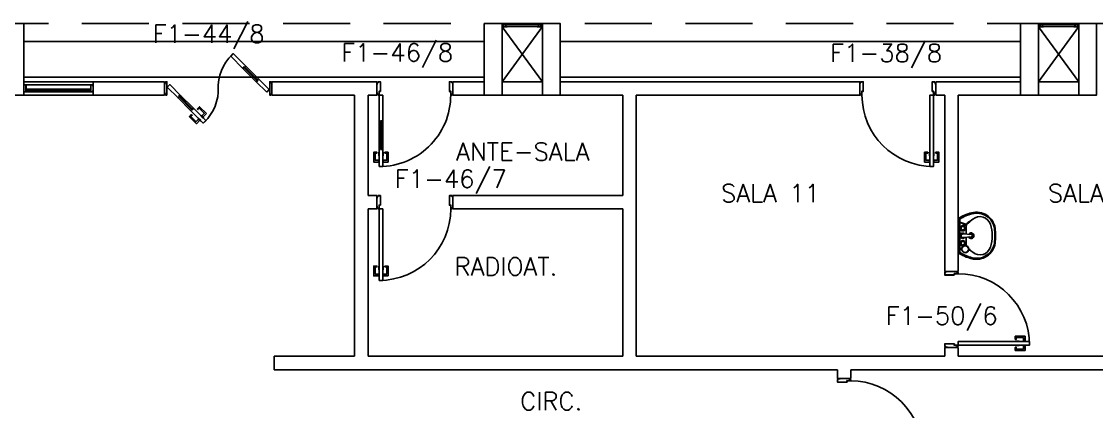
# Model space of a CAD drawing. Header units: millimetres. Extents: x 1887 to 2405, y 1100 to 1335.
# Drawn here: x 2100.38 to 2112.41, y 1232.78 to 1237.15 of the extents above; entities that cross this region are included whole.
import ezdxf

# ---------------------------------------------------------------- set-up
doc = ezdxf.new("R2010")
doc.units = ezdxf.units.MM
doc.linetypes.add('HIDDEN', pattern=[0.375, 0.25, -0.125])
for name, color, linetype in [('AR-ALV', 2, 'Continuous'), ('AR-ESQ', 1, 'Continuous'), ('AR-ESTC', 3, 'Continuous'), ('AR-LOUÇAS', 1, 'Continuous'), ('AR-PEITORIL', 1, 'Continuous'), ('AR-PORTA', 1, 'Continuous'), ('AR-PROJ', 1, 'HIDDEN'), ('AR-SHAFT', 1, 'Continuous'), ('DT-ESQ-BAGUETE-C', 2, 'Continuous'), ('DT-ESQ-BAGUETE-V', 1, 'Continuous'), ('DT-ESQ-CHAPA DOBRADA-V', 1, 'Continuous'), ('DT-ESQ-MARCO-V', 1, 'Continuous'), ('DT-ESQ-PERFIL CADEIRA-C', 2, 'Continuous'), ('DT-ESQ-PERFIL CADEIRA-V', 1, 'Continuous'), ('DT-ESQ-PERFIL U-C', 2, 'Continuous'), ('DT-ESQ-VENEZIANA-C', 2, 'Continuous'), ('DT-ESQ-VENEZIANA-V', 2, 'Continuous'), ('DT-ESQ-VIDRO-C', 2, 'Continuous'), ('ENDEREÇO', 2, 'Continuous'), ('maçaneta', 1, 'Continuous'), ('mov', 1, 'Continuous'), ('PM-PERFIL U-C', 2, 'Continuous'), ('PM-VIDRO', 1, 'Continuous'), ('pm1', 2, 'Continuous'), ('pm2', 2, 'Continuous'), ('TEXTO', 2, 'Continuous'), ('WC1', 1, 'Continuous'), ('WC2', 1, 'Continuous'), ('WC3', 1, 'Continuous')]:
    doc.layers.add(name, color=color, linetype=linetype)
doc.styles.add('UNB-100', font='simplex.shx', dxfattribs={"height": 0.2})
doc.styles.add('UNB1-100', font='simplex.shx', dxfattribs={"height": 0.2})

# ---------------------------------------------------------------- blocks, each defined once
blk = doc.blocks.new('LVTR-01P')
at = {"layer": 'WC1'}
for centre, radius, start, end in [((0.242, -0.286), 0.518, 146.4501, 164.8885), ((-0.242, -0.286), 0.518, 15.1115, 33.5499), ((-0.054, -0.206), 0.21, 164.8885, 261.8746), ((0.054, -0.206), 0.21, 278.1254, 15.1115), ((0, 0.175), 0.595, 261.8746, 270), ((0, 0.175), 0.595, 270, 278.1254)]:
    blk.add_arc(centre, radius, start, end, dxfattribs=at)
at = {"layer": 'WC2'}
for p, q in [((0.189, 0), (-0.189, 0)), ((-0.187, -0.02), (0.187, -0.02)), ((-0.112, -0.092), (-0.017, -0.092)), ((-0.02, -0.056), (-0.012, -0.151)), ((0.02, -0.056), (0.012, -0.151)), ((0.016, -0.092), (0.116, -0.092))]:
    blk.add_line(p, q, dxfattribs=at)
for centre, radius in [((-0.15, -0.08), 0.04), ((-0.084, -0.053), 0.02), ((0.084, -0.053), 0.02)]:
    blk.add_circle(centre, radius, dxfattribs=at)
for centre, radius, start, end in [((4.92, -4.534), 6.719, 138.9341, 139.4403), ((0, -0.053), 0.02, 350.3752, 189.6248), ((0.116, -0.105), 0.0126, 41.3277, 90), ((-4.92, -4.534), 6.719, 40.5597, 41.3277), ((-0.091, -0.245), 0.123, 139.4403, 252.413), ((0, -0.15), 0.0118, 184.8124, 355.1876), ((0.091, -0.245), 0.123, 287.587, 40.5597), ((0, 0.042), 0.424, 252.413, 270), ((0, 0.042), 0.424, 270, 287.587)]:
    blk.add_arc(centre, radius, start, end, dxfattribs=at)
at = {"layer": 'WC3'}
for p, q in [((-0.152, -0.02), (-0.152, -0.04)), ((-0.148, -0.02), (-0.148, -0.04)), ((-0.148, -0.028), (-0.141, -0.041)), ((-0.148, -0.033), (-0.146, -0.04)), ((0.152, -0.02), (0.116, -0.092)), ((0.153, -0.02), (0.126, -0.097))]:
    blk.add_line(p, q, dxfattribs=at)
for centre, radius in [((-0.15, -0.08), 0.037), ((-0.084, -0.053), 0.03), ((0.084, -0.053), 0.03)]:
    blk.add_circle(centre, radius, dxfattribs=at)
for centre, radius, start, end in [((0.242, -0.286), 0.505, 148.2072, 165.2817), ((5.281, -4.072), 6.719, 143.9696, 144.4403), ((0, -0.145), 0.0315, 117.9488, 62.7672), ((0, -0.053), 0.03, 308.8043, 231.1957), ((0.132, -0.115), 0.0137, 36.1653, 98.2711), ((-5.281, -4.072), 6.719, 35.5597, 36.1653), ((-0.242, -0.286), 0.505, 14.7183, 31.7928), ((-0.053, -0.208), 0.2, 165.2817, 262.1149), ((0, -0.145), 0.021, 130.9255, 50.2909), ((0.053, -0.208), 0.2, 277.8851, 14.7183), ((0, 0.175), 0.587, 262.1149, 270), ((0, 0.175), 0.587, 270, 277.8851)]:
    blk.add_arc(centre, radius, start, end, dxfattribs=at)
blk = doc.blocks.new('EF01-P')
at = {"layer": 'DT-ESQ-BAGUETE-C', "ltscale": 0.1}
for points in [[(0.002, 0.035), (0.015, 0.035), (0.015, 0.033), (0.002, 0.033), (0.002, 0.005), (0.015, 0.005), (0.015, 0.004), (0.002, 0.004, -0.414214), (0, 0.005), (0, 0.033, -0.414214)], [(0.448, 0.035), (0.435, 0.035), (0.435, 0.033), (0.448, 0.033), (0.448, 0.005), (0.435, 0.005), (0.435, 0.004), (0.448, 0.004, 0.414214), (0.45, 0.005), (0.45, 0.033, 0.414214)]]:
    blk.add_lwpolyline(points, format="xyb", close=True, dxfattribs=at)
at = {"layer": 'DT-ESQ-PERFIL CADEIRA-C', "color": 2, "ltscale": 0.1}
for points in [[(0.01, 0.002), (0.01, 0.003), (0.002, 0.003, 1), (0.002, 0), (0.015, 0, 0.414214), (0.016, 0.002), (0.016, 0.033), (0.043, 0.033)], [(0.407, 0.006), (0.432, 0.006), (0.432, 0.016), (0.433, 0.016), (0.433, 0.006, -0.414214), (0.432, 0.005), (0.407, 0.005), (0.394, 0.005, -1), (0.394, 0.008), (0.407, 0.008), (0.407, 0.02), (0.407, 0.032), (0.394, 0.032, -1), (0.394, 0.035), (0.407, 0.035), (0.433, 0.035, -0.414214), (0.435, 0.033), (0.435, 0.002), (0.448, 0.002)]]:
    blk.add_lwpolyline(points, format="xyb", dxfattribs=at)
at = {"layer": 'DT-ESQ-PERFIL CADEIRA-C', "ltscale": 0.1}
for points in [[(0.043, 0.006), (0.018, 0.006), (0.018, 0.016), (0.016, 0.016), (0.016, 0.006, 0.414214), (0.018, 0.005), (0.043, 0.005), (0.056, 0.005, 1), (0.056, 0.008), (0.043, 0.008), (0.043, 0.02), (0.043, 0.032), (0.056, 0.032, 1), (0.056, 0.035), (0.043, 0.035), (0.016, 0.035, 0.414214), (0.015, 0.033), (0.015, 0.002), (0.002, 0.002)], [(0.041, 0.02), (0.041, 0.032, -0.414214), (0.043, 0.033), (0.056, 0.033)], [(0.041, 0.02), (0.041, 0.008, 0.414214), (0.043, 0.006), (0.056, 0.006)], [(0.408, 0.02), (0.408, 0.032, 0.414214), (0.407, 0.033), (0.394, 0.033)], [(0.408, 0.02), (0.408, 0.008, -0.414214), (0.407, 0.006), (0.394, 0.006)], [(0.44, 0.002), (0.44, 0.003), (0.448, 0.003, -1), (0.448, 0), (0.435, 0, -0.414214), (0.433, 0.002), (0.433, 0.033), (0.407, 0.033)]]:
    blk.add_lwpolyline(points, format="xyb", dxfattribs=at)
at = {"layer": 'DT-ESQ-PERFIL CADEIRA-V', "ltscale": 0.1}
blk.add_line((0.015, 0), (0.435, 0), dxfattribs=at)
at = {"layer": 'DT-ESQ-VENEZIANA-C', "ltscale": 0.1}
for p, q in [((0.043, 0.011), (0.407, 0.011)), ((0.043, 0.009), (0.407, 0.009))]:
    blk.add_line(p, q, dxfattribs=at)
at = {"layer": 'DT-ESQ-VENEZIANA-V', "ltscale": 0.1}
blk.add_line((0.043, 0.031), (0.407, 0.031), dxfattribs=at)
blk = doc.blocks.new('EF04A-P')
at = {"layer": 'DT-ESQ-BAGUETE-C', "ltscale": 0.1}
for points in [[(0.039, -0.05), (0.0255, -0.05), (0.0255, -0.0485), (0.039, -0.0485), (0.039, -0.0365), (0.0255, -0.0365), (0.0255, -0.035), (0.039, -0.035, -0.4142136), (0.0405, -0.0365), (0.0405, -0.0485, -0.4142136)], [(0.736, -0.05), (0.7495, -0.05), (0.7495, -0.0485), (0.736, -0.0485), (0.736, -0.0365), (0.7495, -0.0365), (0.7495, -0.035), (0.736, -0.035, 0.4142136), (0.7345, -0.0365), (0.7345, -0.0485, 0.4142136)]]:
    blk.add_lwpolyline(points, format="xyb", close=True, dxfattribs=at)
at = {"layer": 'DT-ESQ-BAGUETE-V', "ltscale": 0.1}
blk.add_line((0.736, -0.05), (0.039, -0.05), dxfattribs=at)
at = {"layer": 'DT-ESQ-CHAPA DOBRADA-V', "ltscale": 0.1}
blk.add_line((0.735, -0.067), (0.04, -0.067), dxfattribs=at)
at = {"layer": 'DT-ESQ-MARCO-V', "ltscale": 0.1}
for p, q in [((0.0235, -0.035), (0.7515, -0.035)), ((0.0235, -0.115), (0.7515, -0.115))]:
    blk.add_line(p, q, dxfattribs=at)
at = {"layer": 'DT-ESQ-PERFIL U-C', "ltscale": 0.1}
for points in [[(0.025, -0.0655), (0.025, -0.0655, 0.4142136), (0.0235, -0.067), (0.0235, -0.1135), (0.0015, -0.1135), (0.0015, -0.1), (0, -0.1), (0, -0.1135, 0.4142136), (0.0015, -0.115), (0.0235, -0.115, 0.4142136), (0.025, -0.1135), (0.025, -0.067), (0.04, -0.067, 1), (0.04, -0.064), (0.025, -0.064), (0.025, -0.0365, 0.4142136), (0.0235, -0.035), (0.0015, -0.035, 0.4142136), (0, -0.0365), (0, -0.05), (0.0015, -0.05), (0.0015, -0.0365), (0.0235, -0.0365), (0.0235, -0.064, 0.4142136), (0.025, -0.0655), (0.04, -0.0655)], [(0.75, -0.0655), (0.75, -0.0655, -0.4142136), (0.7515, -0.067), (0.7515, -0.1135), (0.7735, -0.1135), (0.7735, -0.1), (0.775, -0.1), (0.775, -0.1135, -0.4142136), (0.7735, -0.115), (0.7515, -0.115, -0.4142136), (0.75, -0.1135), (0.75, -0.067), (0.735, -0.067, -1), (0.735, -0.064), (0.75, -0.064), (0.75, -0.0365, -0.4142136), (0.7515, -0.035), (0.7735, -0.035, -0.4142136), (0.775, -0.0365), (0.775, -0.05), (0.7735, -0.05), (0.7735, -0.0365), (0.7515, -0.0365), (0.7515, -0.064, -0.4142136), (0.75, -0.0655), (0.735, -0.0655)]]:
    blk.add_lwpolyline(points, format="xyb", dxfattribs=at)
at = {"layer": 'DT-ESQ-VIDRO-C', "ltscale": 0.1}
blk.add_lwpolyline([(0.027, -0.062), (0.027, -0.052), (0.748, -0.052), (0.748, -0.062)], close=True, dxfattribs=at)
blk = doc.blocks.new('PM7B')
at = {"layer": 'maçaneta'}
for points in [[(0.732, -0.208), (0.771, -0.247), (0.785, -0.233), (0.758, -0.206, -0.414214), (0.758, -0.204), (0.813, -0.148), (0.827, -0.162), (0.834, -0.155), (0.81, -0.13)], [(0.806, -0.282), (0.845, -0.321), (0.923, -0.243), (0.898, -0.219), (0.891, -0.226), (0.905, -0.24), (0.849, -0.295, -0.414214), (0.847, -0.295), (0.82, -0.268)], [(0.845, -0.321), (0.806, -0.282), (0.82, -0.268), (0.847, -0.295, 0.414214), (0.849, -0.295), (0.905, -0.24), (0.891, -0.226), (0.898, -0.219), (0.923, -0.243)]]:
    blk.add_lwpolyline(points, format="xyb", close=True, dxfattribs=at)
for points in [[(0.792, -0.226), (0.764, -0.254), (0.767, -0.258), (0.795, -0.229)], [(0.792, -0.226), (0.764, -0.254), (0.767, -0.258), (0.795, -0.229)], [(0.827, -0.261), (0.799, -0.289), (0.795, -0.286), (0.824, -0.258)], [(0.827, -0.261), (0.799, -0.289), (0.795, -0.286), (0.824, -0.258)]]:
    blk.add_lwpolyline(points, close=True, dxfattribs=at)
at = {"layer": 'mov'}
for centre, start, end in [((0.099, 0.089), 356.8029, 46.3992), ((1.101, 0.061), 176.8029, 226.3992)]:
    blk.add_arc(centre, 0.501, start, end, dxfattribs=at)
at = {"layer": 'PM-PERFIL U-C'}
for p, q in [((0, 0.12), (0, 0.139)), ((0.001, 0.14), (0.01, 0.14)), ((0.01, 0.138), (0.002, 0.138)), ((0.002, 0.138), (0.002, 0.12)), ((0.01, 0.14), (0.01, 0.149)), ((0.012, 0.15), (0.023, 0.15)), ((0.023, 0.148), (0.012, 0.148)), ((0.012, 0.148), (0.012, 0.139)), ((0.023, 0.148), (0.023, 0.002)), ((0.025, 0.149), (0.025, 0.001)), ((1.175, 0.149), (1.175, 0.001)), ((1.188, 0.15), (1.176, 0.15)), ((1.177, 0.148), (1.188, 0.148)), ((1.177, 0.148), (1.177, 0.002)), ((1.188, 0.148), (1.188, 0.139)), ((1.189, 0.138), (1.198, 0.138)), ((1.19, 0.14), (1.19, 0.149)), ((1.198, 0.14), (1.19, 0.14)), ((1.198, 0.138), (1.198, 0.12)), ((1.2, 0.12), (1.2, 0.139)), ((0.002, 0.12), (0, 0.12)), ((0, 0.012), (0, 0.03)), ((0, 0.03), (0.002, 0.03)), ((0.01, 0.01), (0.001, 0.01)), ((0.002, 0.03), (0.002, 0.012)), ((0.002, 0.012), (0.01, 0.012)), ((0.01, 0.001), (0.01, 0.01)), ((0.012, 0.01), (0.012, 0.002)), ((0.012, 0.002), (0.023, 0.002)), ((0.023, 0), (0.012, 0)), ((1.188, 0.002), (1.177, 0.002)), ((1.176, 0), (1.188, 0)), ((1.188, 0.01), (1.188, 0.002)), ((1.198, 0.012), (1.189, 0.012)), ((1.19, 0.01), (1.198, 0.01)), ((1.19, 0.001), (1.19, 0.01)), ((1.198, 0.12), (1.2, 0.12)), ((1.198, 0.03), (1.198, 0.012)), ((1.2, 0.03), (1.198, 0.03)), ((1.2, 0.012), (1.2, 0.03))]:
    blk.add_line(p, q, dxfattribs=at)
for centre, start, end in [((0.001, 0.139), 90, 180), ((0.012, 0.149), 90, 180), ((0.01, 0.139), 270, 0), ((0.023, 0.149), 0, 90), ((1.176, 0.149), 90, 180), ((1.188, 0.149), 0, 90), ((1.189, 0.139), 180, 270), ((1.198, 0.139), 0, 90), ((0.001, 0.012), 180, 270), ((0.01, 0.01), 0, 90), ((0.012, 0.001), 180, 270), ((0.023, 0.001), 269.9386, 0), ((1.176, 0.001), 180, 270.0614), ((1.189, 0.01), 90, 180), ((1.188, 0.001), 270, 0), ((1.198, 0.012), 270, 0)]:
    blk.add_arc(centre, 0.0015, start, end, dxfattribs=at)
at = {"layer": 'PM-VIDRO'}
for p, q in [((0.161, 0.171), (0.302, 0.312)), ((0.309, 0.305), (0.168, 0.164)), ((0.891, -0.155), (1.032, -0.014)), ((1.039, -0.021), (0.898, -0.162))]:
    blk.add_line(p, q, dxfattribs=at)
at = {"layer": 'pm1'}
for p, q in [((0.302, 0.312), (0.291, 0.323)), ((0.302, 0.312), (0.309, 0.319)), ((0.327, 0.302), (0.309, 0.319)), ((0.316, 0.312), (0.309, 0.305)), ((0.32, 0.294), (0.309, 0.305)), ((0.327, 0.302), (0.32, 0.294)), ((0.03, 0.061), (0.15, 0.181)), ((0.178, 0.153), (0.058, 0.033)), ((0.15, 0.181), (0.161, 0.171)), ((0.154, 0.164), (0.161, 0.171)), ((0.171, 0.146), (0.154, 0.164)), ((0.168, 0.164), (0.161, 0.157)), ((0.168, 0.164), (0.178, 0.153)), ((0.178, 0.153), (0.171, 0.146)), ((0.058, 0.033), (0.03, 0.061)), ((1.022, -0.003), (1.029, 0.004)), ((1.029, 0.004), (1.046, -0.014)), ((1.032, -0.014), (1.039, -0.007)), ((1.046, -0.014), (1.039, -0.021)), ((0.873, -0.152), (0.88, -0.144)), ((0.873, -0.152), (0.891, -0.169)), ((0.88, -0.144), (0.891, -0.155)), ((0.884, -0.162), (0.891, -0.155)), ((0.898, -0.162), (0.891, -0.169)), ((0.898, -0.162), (0.909, -0.173))]:
    blk.add_line(p, q, dxfattribs=at)
for points in [[(0.291, 0.323), (0.433, 0.464), (0.461, 0.436), (0.32, 0.294)], [(1.032, -0.014), (1.022, -0.003), (1.142, 0.117), (1.17, 0.089), (1.05, -0.031), (1.039, -0.021)], [(0.909, -0.173), (0.767, -0.314), (0.739, -0.286), (0.873, -0.152)]]:
    blk.add_lwpolyline(points, dxfattribs=at)
at = {"layer": 'pm2'}
for p, q in [((0.15, 0.181), (0.291, 0.323)), ((0.32, 0.294), (0.178, 0.153)), ((0.88, -0.144), (1.022, -0.003)), ((1.05, -0.031), (0.909, -0.173))]:
    blk.add_line(p, q, dxfattribs=at)
blk = doc.blocks.new('PM3V-B')
at = {"layer": 'maçaneta'}
for points in [[(0.02, 0.9), (-0.035, 0.9), (-0.035, 0.79), (0, 0.79), (0, 0.8), (-0.02, 0.8), (-0.02, 0.879, -0.414214), (-0.018, 0.88), (0.02, 0.88)], [(0.125, 0.9), (0.07, 0.9), (0.07, 0.88), (0.109, 0.88, -0.414214), (0.11, 0.879), (0.11, 0.8), (0.09, 0.8), (0.09, 0.79), (0.125, 0.79)]]:
    blk.add_lwpolyline(points, format="xyb", close=True, dxfattribs=at)
for points in [[(0.02, 0.79), (0.02, 0.83), (0.025, 0.83), (0.025, 0.79)], [(0.07, 0.79), (0.07, 0.83), (0.065, 0.83), (0.065, 0.79)]]:
    blk.add_lwpolyline(points, close=True, dxfattribs=at)
at = {"layer": 'mov'}
blk.add_arc((0.025, 0.15), 0.8, 356.8472, 90, dxfattribs=at)
at = {"layer": 'PM-PERFIL U-C'}
for p, q in [((0, 0.12), (0, 0.139)), ((0.002, 0.14), (0.01, 0.14)), ((0.002, 0.138), (0.002, 0.12)), ((0.011, 0.138), (0.002, 0.138)), ((0.01, 0.14), (0.01, 0.149)), ((0.012, 0.15), (0.024, 0.15)), ((0.012, 0.148), (0.012, 0.14)), ((0.023, 0.148), (0.012, 0.148)), ((0.023, 0.109), (0.023, 0.148)), ((0.025, 0.15), (0.025, 0.109)), ((0.025, 0.149), (0.025, 0.109)), ((0.825, 0.149), (0.825, 0.109)), ((0.839, 0.15), (0.827, 0.15)), ((0.827, 0.148), (0.838, 0.148)), ((0.827, 0.109), (0.827, 0.148)), ((0.838, 0.148), (0.838, 0.14)), ((0.84, 0.14), (0.84, 0.149)), ((0.849, 0.14), (0.84, 0.14)), ((0.84, 0.138), (0.848, 0.138)), ((0.848, 0.138), (0.848, 0.12)), ((0.85, 0.12), (0.85, 0.139)), ((0.002, 0.12), (0, 0.12)), ((0, 0.03), (0.002, 0.03)), ((0, 0.012), (0, 0.03)), ((0.002, 0.03), (0.002, 0.012)), ((0.002, 0.012), (0.011, 0.012)), ((0.01, 0.01), (0.002, 0.01)), ((0.01, 0.002), (0.01, 0.01)), ((0.012, 0.011), (0.012, 0.002)), ((0.012, 0.002), (0.038, 0.002)), ((0.038, 0), (0.012, 0)), ((0.025, 0.109), (0.035, 0.109)), ((0.038, 0.109), (0.025, 0.109)), ((0.038, 0.107), (0.025, 0.107)), ((0.038, 0.107), (0.038, 0.002)), ((0.04, 0.108), (0.04, 0.002)), ((0.81, 0.108), (0.81, 0.002)), ((0.812, 0.109), (0.825, 0.109)), ((0.812, 0.107), (0.826, 0.107)), ((0.812, 0.107), (0.812, 0.002)), ((0.838, 0.002), (0.812, 0.002)), ((0.812, 0), (0.839, 0)), ((0.825, 0.109), (0.815, 0.109)), ((0.815, 0), (0.84, 0)), ((0.838, 0.011), (0.838, 0.002)), ((0.848, 0.012), (0.84, 0.012)), ((0.84, 0.01), (0.85, 0.01)), ((0.84, 0), (0.84, 0.01)), ((0.84, 0.002), (0.84, 0.01)), ((0.84, 0.01), (0.849, 0.01)), ((0.848, 0.12), (0.85, 0.12)), ((0.85, 0.03), (0.848, 0.03)), ((0.848, 0.03), (0.848, 0.012)), ((0.85, 0.012), (0.85, 0.03))]:
    blk.add_line(p, q, dxfattribs=at)
for centre, start, end in [((0.002, 0.139), 90, 180), ((0.012, 0.149), 90, 180), ((0.011, 0.14), 270, 0), ((0.024, 0.149), 360, 90), ((0.827, 0.149), 90, 180), ((0.84, 0.14), 180, 270), ((0.839, 0.149), 0, 90), ((0.849, 0.139), 0, 90), ((0.002, 0.012), 180, 270), ((0.012, 0.002), 180, 270), ((0.011, 0.011), 0, 90), ((0.025, 0.109), 180, 270), ((0.038, 0.002), 269.9386, 0), ((0.038, 0.108), 0, 90), ((0.812, 0.108), 90, 180), ((0.812, 0.002), 180, 270.0614), ((0.826, 0.109), 270, 0), ((0.84, 0.011), 90, 180), ((0.839, 0.002), 270, 0), ((0.849, 0.012), 270, 0)]:
    blk.add_arc(centre, 0.0015, start, end, dxfattribs=at)
at = {"layer": 'PM-VIDRO'}
for p, q in [((0.04, 0.45), (0.04, 0.75)), ((0.05, 0.75), (0.05, 0.45))]:
    blk.add_line(p, q, dxfattribs=at)
at = {"layer": 'pm1'}
for p, q in [((0.025, 0.95), (0.065, 0.95)), ((0.025, 0.75), (0.025, 0.95)), ((0.065, 0.95), (0.065, 0.76)), ((0.04, 0.75), (0.025, 0.75)), ((0.065, 0.76), (0.04, 0.76)), ((0.04, 0.75), (0.04, 0.76)), ((0.05, 0.76), (0.05, 0.75)), ((0.065, 0.75), (0.05, 0.75)), ((0.065, 0.76), (0.065, 0.75)), ((0.025, 0.15), (0.025, 0.45)), ((0.04, 0.45), (0.025, 0.45)), ((0.04, 0.44), (0.04, 0.45)), ((0.065, 0.44), (0.04, 0.44)), ((0.065, 0.45), (0.05, 0.45)), ((0.05, 0.45), (0.05, 0.44)), ((0.065, 0.45), (0.065, 0.44)), ((0.065, 0.44), (0.065, 0.15)), ((0.065, 0.15), (0.025, 0.15))]:
    blk.add_line(p, q, dxfattribs=at)
at = {"layer": 'pm2'}
for p, q in [((0.025, 0.45), (0.025, 0.75)), ((0.065, 0.75), (0.065, 0.45))]:
    blk.add_line(p, q, dxfattribs=at)
blk = doc.blocks.new('PM3')
at = {"layer": 'maçaneta'}
for points in [[(0.02, 0.825), (-0.035, 0.825), (-0.035, 0.715), (0, 0.715), (0, 0.725), (-0.02, 0.725), (-0.02, 0.804, -0.414214), (-0.019, 0.805), (0.02, 0.805)], [(0.125, 0.825), (0.07, 0.825), (0.07, 0.805), (0.108, 0.805, -0.414214), (0.11, 0.804), (0.11, 0.725), (0.09, 0.725), (0.09, 0.715), (0.125, 0.715)]]:
    blk.add_lwpolyline(points, format="xyb", close=True, dxfattribs=at)
for points in [[(0.02, 0.715), (0.02, 0.755), (0.025, 0.755), (0.025, 0.715)], [(0.07, 0.715), (0.07, 0.755), (0.065, 0.755), (0.065, 0.715)]]:
    blk.add_lwpolyline(points, close=True, dxfattribs=at)
at = {"layer": 'mov'}
blk.add_arc((0.025, 0.075), 0.8, 0, 90, dxfattribs=at)
at = {"layer": 'PM-PERFIL U-C'}
for p, q in [((0, 0.045), (0, 0.063)), ((0.002, 0.045), (0, 0.045)), ((0.001, 0.065), (0.01, 0.065)), ((0.002, 0.063), (0.002, 0.045)), ((0.01, 0.063), (0.002, 0.063)), ((0.01, 0.065), (0.01, 0.073)), ((0.011, 0.075), (0.023, 0.075)), ((0.012, 0.073), (0.012, 0.064)), ((0.023, 0.073), (0.012, 0.073)), ((0.023, 0.033), (0.023, 0.073)), ((0.038, 0.032), (0.024, 0.032)), ((0.025, 0.073), (0.025, 0.034)), ((0.038, 0.034), (0.025, 0.034)), ((0.038, 0.032), (0.038, -0.073)), ((0.04, 0.032), (0.04, -0.074)), ((0.81, 0.032), (0.81, -0.074)), ((0.812, 0.034), (0.825, 0.034)), ((0.812, 0.032), (0.826, 0.032)), ((0.812, 0.032), (0.812, -0.073)), ((0.825, 0.073), (0.825, 0.034)), ((0.839, 0.075), (0.827, 0.075)), ((0.827, 0.073), (0.838, 0.073)), ((0.827, 0.033), (0.827, 0.073)), ((0.838, 0.073), (0.838, 0.064)), ((0.84, 0.065), (0.84, 0.073)), ((0.849, 0.065), (0.84, 0.065)), ((0.84, 0.063), (0.848, 0.063)), ((0.848, 0.063), (0.848, 0.045)), ((0.848, 0.045), (0.85, 0.045)), ((0.85, 0.045), (0.85, 0.063)), ((0, -0.045), (0.002, -0.045)), ((0, -0.064), (0, -0.045)), ((0.01, -0.065), (0.001, -0.065)), ((0.002, -0.045), (0.002, -0.063)), ((0.002, -0.063), (0.01, -0.063)), ((0.01, -0.074), (0.01, -0.065)), ((0.038, -0.075), (0.011, -0.075)), ((0.012, -0.065), (0.012, -0.073)), ((0.012, -0.073), (0.038, -0.073)), ((0.838, -0.073), (0.812, -0.073)), ((0.812, -0.075), (0.839, -0.075)), ((0.838, -0.065), (0.838, -0.073)), ((0.848, -0.063), (0.84, -0.063)), ((0.84, -0.074), (0.84, -0.065)), ((0.84, -0.065), (0.849, -0.065)), ((0.85, -0.045), (0.848, -0.045)), ((0.848, -0.045), (0.848, -0.063)), ((0.85, -0.064), (0.85, -0.045))]:
    blk.add_line(p, q, dxfattribs=at)
for centre, start, end in [((0.001, 0.063), 90, 180), ((0.011, 0.073), 90, 180), ((0.01, 0.064), 270, 0), ((0.023, 0.073), 360, 90), ((0.024, 0.033), 180, 270), ((0.038, 0.032), 0, 90), ((0.812, 0.032), 90, 180), ((0.827, 0.073), 90, 180), ((0.826, 0.033), 270, 0), ((0.84, 0.064), 180, 270), ((0.839, 0.073), 0, 90), ((0.849, 0.063), 0, 90), ((0.001, -0.064), 180, 270), ((0.01, -0.065), 0, 90), ((0.011, -0.074), 180, 270), ((0.038, -0.074), 269.9386, 0), ((0.812, -0.074), 180, 270.0614), ((0.84, -0.065), 90, 180), ((0.839, -0.074), 270, 0), ((0.849, -0.064), 270, 0)]:
    blk.add_arc(centre, 0.0015, start, end, dxfattribs=at)
at = {"layer": 'pm1'}
blk.add_lwpolyline([(0.065, 0.875), (0.065, 0.075), (0.025, 0.075), (0.025, 0.875)], close=True, dxfattribs=at)
blk = doc.blocks.new('PM3B')
at = {"layer": 'maçaneta'}
for points in [[(0.02, 0.9), (-0.035, 0.9), (-0.035, 0.79), (0, 0.79), (0, 0.8), (-0.02, 0.8), (-0.02, 0.879, -0.414214), (-0.018, 0.88), (0.02, 0.88)], [(0.125, 0.9), (0.07, 0.9), (0.07, 0.88), (0.109, 0.88, -0.414214), (0.11, 0.879), (0.11, 0.8), (0.09, 0.8), (0.09, 0.79), (0.125, 0.79)]]:
    blk.add_lwpolyline(points, format="xyb", close=True, dxfattribs=at)
for points in [[(0.02, 0.79), (0.02, 0.83), (0.025, 0.83), (0.025, 0.79)], [(0.07, 0.79), (0.07, 0.83), (0.065, 0.83), (0.065, 0.79)]]:
    blk.add_lwpolyline(points, close=True, dxfattribs=at)
at = {"layer": 'mov'}
blk.add_arc((0.025, 0.15), 0.8, 0, 90, dxfattribs=at)
at = {"layer": 'PM-PERFIL U-C'}
for p, q in [((0, 0.12), (0, 0.139)), ((0.002, 0.14), (0.01, 0.14)), ((0.002, 0.138), (0.002, 0.12)), ((0.011, 0.138), (0.002, 0.138)), ((0.01, 0.14), (0.01, 0.149)), ((0.012, 0.15), (0.024, 0.15)), ((0.012, 0.148), (0.012, 0.14)), ((0.023, 0.148), (0.012, 0.148)), ((0.023, 0.109), (0.023, 0.148)), ((0.025, 0.149), (0.025, 0.109)), ((0.825, 0.149), (0.825, 0.109)), ((0.839, 0.15), (0.827, 0.15)), ((0.827, 0.148), (0.838, 0.148)), ((0.827, 0.109), (0.827, 0.148)), ((0.838, 0.148), (0.838, 0.14)), ((0.84, 0.14), (0.84, 0.149)), ((0.849, 0.14), (0.84, 0.14)), ((0.84, 0.138), (0.848, 0.138)), ((0.848, 0.138), (0.848, 0.12)), ((0.85, 0.12), (0.85, 0.139)), ((0.002, 0.12), (0, 0.12)), ((0, 0.03), (0.002, 0.03)), ((0, 0.012), (0, 0.03)), ((0.002, 0.03), (0.002, 0.012)), ((0.002, 0.012), (0.011, 0.012)), ((0.01, 0.01), (0.002, 0.01)), ((0.01, 0.002), (0.01, 0.01)), ((0.012, 0.011), (0.012, 0.002)), ((0.012, 0.002), (0.038, 0.002)), ((0.038, 0), (0.012, 0)), ((0.038, 0.109), (0.025, 0.109)), ((0.038, 0.107), (0.025, 0.107)), ((0.038, 0.107), (0.038, 0.002)), ((0.04, 0.108), (0.04, 0.002)), ((0.81, 0.108), (0.81, 0.002)), ((0.812, 0.109), (0.825, 0.109)), ((0.812, 0.107), (0.826, 0.107)), ((0.812, 0.107), (0.812, 0.002)), ((0.838, 0.002), (0.812, 0.002)), ((0.812, 0), (0.839, 0)), ((0.838, 0.011), (0.838, 0.002)), ((0.848, 0.012), (0.84, 0.012)), ((0.84, 0.002), (0.84, 0.01)), ((0.84, 0.01), (0.849, 0.01)), ((0.848, 0.12), (0.85, 0.12)), ((0.85, 0.03), (0.848, 0.03)), ((0.848, 0.03), (0.848, 0.012)), ((0.85, 0.012), (0.85, 0.03))]:
    blk.add_line(p, q, dxfattribs=at)
for centre, start, end in [((0.002, 0.139), 90, 180), ((0.012, 0.149), 90, 180), ((0.011, 0.14), 270, 0), ((0.024, 0.149), 360, 90), ((0.827, 0.149), 90, 180), ((0.84, 0.14), 180, 270), ((0.839, 0.149), 0, 90), ((0.849, 0.139), 0, 90), ((0.002, 0.012), 180, 270), ((0.012, 0.002), 180, 270), ((0.011, 0.011), 0, 90), ((0.025, 0.109), 180, 270), ((0.038, 0.002), 269.9386, 0), ((0.038, 0.108), 0, 90), ((0.812, 0.108), 90, 180), ((0.812, 0.002), 180, 270.0614), ((0.826, 0.109), 270, 0), ((0.84, 0.011), 90, 180), ((0.839, 0.002), 270, 0), ((0.849, 0.012), 270, 0)]:
    blk.add_arc(centre, 0.0015, start, end, dxfattribs=at)
at = {"layer": 'pm1'}
blk.add_lwpolyline([(0.065, 0.95), (0.065, 0.15), (0.025, 0.15), (0.025, 0.95)], close=True, dxfattribs=at)

msp = doc.modelspace()

# ---------------------------------------------------------------- linework, layer by layer
at = {"layer": 'AR-ALV'}
for p, q in [((2101.985, 1236.473), (2101.185, 1236.473)), ((2101.185, 1236.473), (2101.185, 1236.323)), ((2101.985, 1236.473), (2101.985, 1236.323)), ((2104.36, 1236.473), (2103.185, 1236.473)), ((2103.185, 1236.473), (2103.185, 1236.323)), ((2104.36, 1236.323), (2104.36, 1236.473)), ((2105.21, 1236.473), (2105.21, 1236.323)), ((2105.56, 1236.473), (2105.21, 1236.473)), ((2106.21, 1236.473), (2105.76, 1236.473)), ((2106.41, 1236.473), (2109.76, 1236.473)), ((2109.76, 1236.473), (2109.76, 1236.323)), ((2110.61, 1236.473), (2111.56, 1236.473)), ((2110.61, 1236.323), (2110.61, 1236.473)), ((2111.76, 1236.473), (2112.21, 1236.473)), ((2101.985, 1236.323), (2101.185, 1236.323)), ((2104.11, 1236.323), (2103.185, 1236.323)), ((2104.11, 1233.398), (2104.11, 1236.323)), ((2104.36, 1236.323), (2104.26, 1236.323)), ((2104.26, 1235.198), (2104.26, 1236.323)), ((2105.56, 1236.323), (2105.21, 1236.323)), ((2106.21, 1236.323), (2105.76, 1236.323)), ((2106.41, 1236.323), (2107.11, 1236.323)), ((2107.11, 1235.198), (2107.11, 1236.323)), ((2107.26, 1233.398), (2107.26, 1236.323)), ((2107.26, 1236.323), (2109.76, 1236.323)), ((2110.61, 1236.323), (2110.71, 1236.323)), ((2110.71, 1234.348), (2110.71, 1236.323)), ((2110.86, 1234.348), (2110.86, 1236.323)), ((2110.86, 1236.323), (2111.56, 1236.323)), ((2111.76, 1236.323), (2112.21, 1236.323)), ((2104.26, 1235.198), (2104.36, 1235.198)), ((2104.36, 1235.048), (2104.36, 1235.198)), ((2105.21, 1235.198), (2105.21, 1235.048)), ((2105.21, 1235.198), (2107.11, 1235.198)), ((2104.26, 1233.398), (2104.26, 1235.048)), ((2104.26, 1235.048), (2104.36, 1235.048)), ((2105.21, 1235.048), (2107.11, 1235.048)), ((2107.11, 1233.398), (2107.11, 1235.048)), ((2110.86, 1234.348), (2110.71, 1234.348)), ((2110.71, 1233.398), (2110.71, 1233.498)), ((2110.86, 1233.498), (2110.71, 1233.498)), ((2110.86, 1233.498), (2110.86, 1233.398)), ((2103.21, 1233.398), (2104.11, 1233.398)), ((2103.21, 1233.248), (2103.21, 1233.398)), ((2104.26, 1233.398), (2107.11, 1233.398)), ((2107.26, 1233.398), (2110.71, 1233.398)), ((2110.86, 1233.398), (2113.36, 1233.398)), ((2103.21, 1233.248), (2109.51, 1233.248)), ((2109.51, 1233.148), (2109.51, 1233.248)), ((2109.66, 1233.148), (2109.66, 1233.248)), ((2109.66, 1233.248), (2113.36, 1233.248)), ((2109.66, 1233.148), (2109.51, 1233.148))]:
    msp.add_line(p, q, dxfattribs=at)
at = {"layer": 'AR-ESTC'}
for points in [[(2100.21, 1236.323), (2100.21, 1237.123), (2100.41, 1237.123), (2100.41, 1236.323)], [(2105.56, 1236.323), (2105.56, 1237.123), (2105.76, 1237.123), (2105.76, 1236.323)], [(2106.21, 1236.323), (2106.21, 1237.123), (2106.41, 1237.123), (2106.41, 1236.323)], [(2111.56, 1236.323), (2111.56, 1237.123), (2111.76, 1237.123), (2111.76, 1236.323)], [(2112.21, 1236.323), (2112.21, 1237.123), (2112.41, 1237.123), (2112.41, 1236.323)]]:
    msp.add_lwpolyline(points, close=True, dxfattribs=at)
at = {"layer": 'AR-PEITORIL'}
for p, q in [((2101.185, 1236.473), (2100.41, 1236.473)), ((2101.185, 1236.323), (2100.41, 1236.323))]:
    msp.add_line(p, q, dxfattribs=at)
at = {"layer": 'AR-PROJ', "ltscale": 3}
msp.add_line((2117.56, 1237.123), (2058.41, 1237.123), dxfattribs=at)
at = {"layer": 'AR-SHAFT'}
for p, q in [((2106.21, 1237.09), (2105.76, 1236.473)), ((2105.761, 1237.088), (2106.21, 1236.473)), ((2112.21, 1237.09), (2111.76, 1236.473)), ((2111.761, 1237.088), (2112.21, 1236.473)), ((2100.41, 1236.923), (2105.56, 1236.923)), ((2106.41, 1236.923), (2111.56, 1236.923)), ((2100.41, 1236.523), (2105.56, 1236.523)), ((2106.41, 1236.523), (2111.56, 1236.523))]:
    msp.add_line(p, q, dxfattribs=at)

# ---------------------------------------------------------------- block references
at = {"layer": 'AR-ESQ', "rotation": 180}
for name, p in [('EF01-P', (2106.21, 1237.123)), ('EF01-P', (2112.21, 1237.123)), ('EF04A-P', (2101.185, 1236.323))]:
    msp.add_blockref(name, p, dxfattribs=at)
at = {"layer": 'AR-LOUÇAS', "rotation": 90}
msp.add_blockref('LVTR-01P', (2110.86, 1234.748), dxfattribs=at)
at = {"layer": 'AR-PORTA', "xscale": -1}
msp.add_blockref('PM7B', (2103.185, 1236.323), dxfattribs=at)
for name, p, rotation in [('PM3V-B', (2104.36, 1236.473), 180), ('PM3', (2104.36, 1235.123), 180), ('PM3', (2110.785, 1233.498), 270), ('PM3', (2109.585, 1232.298), 270)]:
    msp.add_blockref(name, p, dxfattribs=dict(at, rotation=rotation))
at = {"layer": 'AR-PORTA', "rotation": 180}
msp.add_blockref('PM3B', (2110.61, 1236.473), dxfattribs=at)

# ---------------------------------------------------------------- texts
at = {"layer": 'ENDEREÇO', "style": 'UNB1-100'}
for s, p in [('F1-44/8', (2101.852, 1236.909)), ('F1-46/8', (2103.961, 1236.699)), ('F1-38/8', (2109.43, 1236.694)), ('F1-46/7', (2104.56, 1235.286)), ('F1-50/6', (2110.052, 1233.752))]:
    msp.add_text(s, height=0.2, dxfattribs=at).set_placement(p)
at = {"layer": 'TEXTO', "style": 'UNB-100'}
for s, p in [('ANTE-SALA', (2105.246, 1235.59)), ('SALA 11', (2108.209, 1235.124)), ('SALA 10', (2111.864, 1235.124)), ('RADIOAT.', (2105.228, 1234.303)), ('CIRC.', (2105.962, 1232.796))]:
    msp.add_text(s, height=0.2, dxfattribs=at).set_placement(p)

doc.saveas('drawing.dxf')
